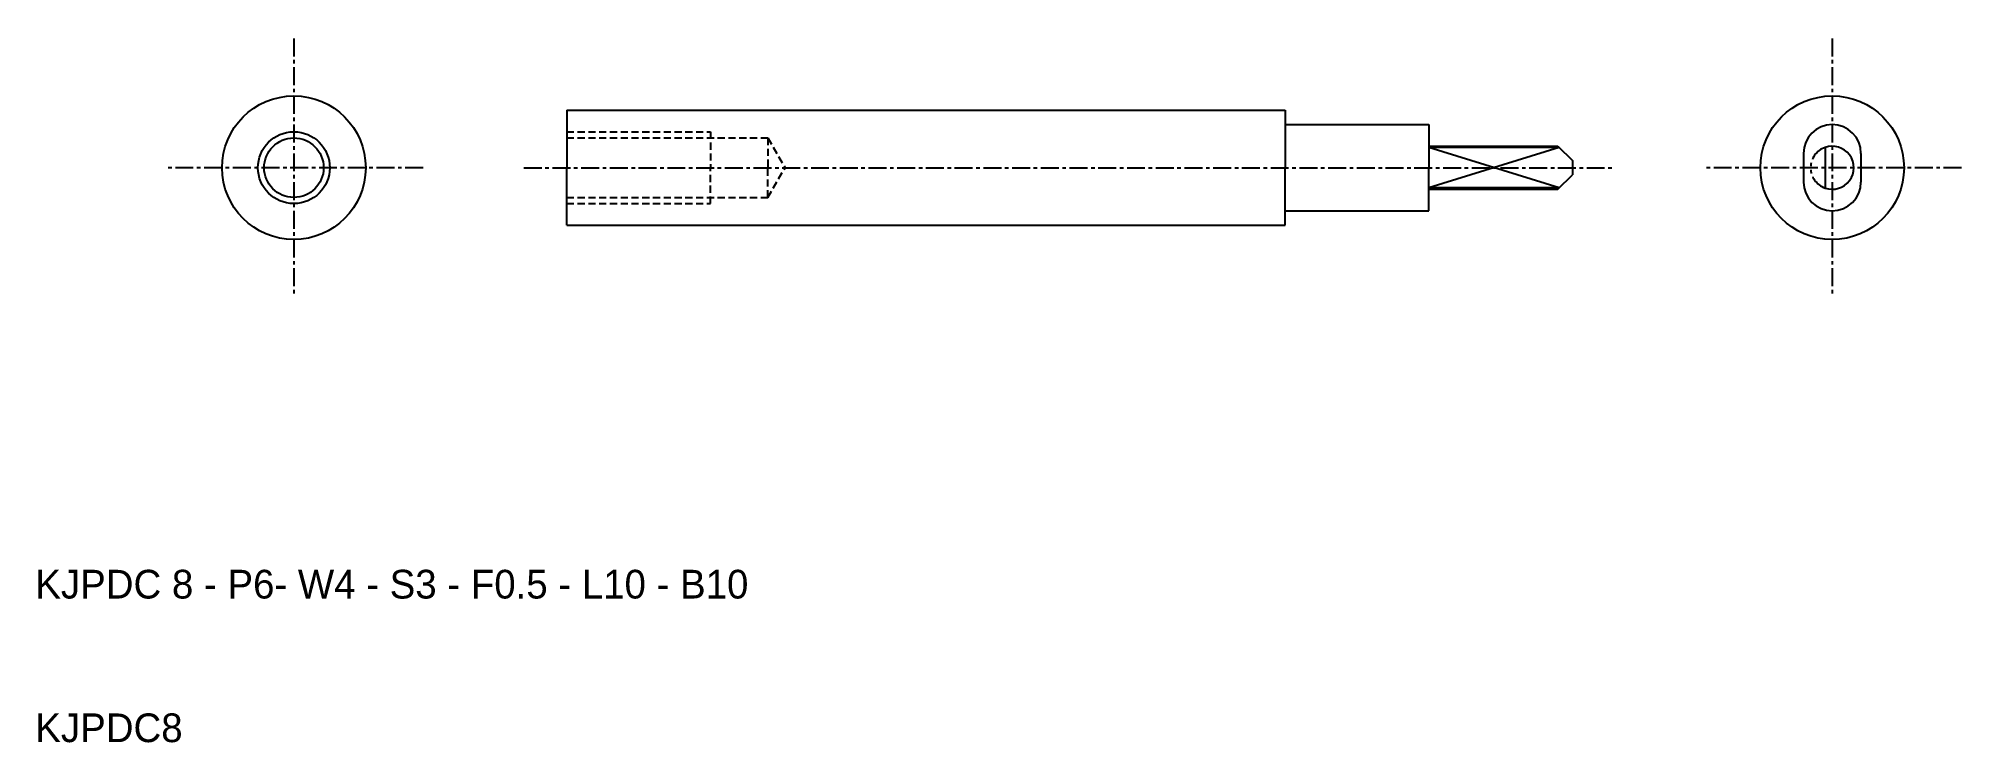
# Model space of a CAD drawing. Extents: x 10 to 144, y 10 to 59.
import ezdxf

# ---------------------------------------------------------------- set-up
doc = ezdxf.new("R2010")
doc.units = 0
for name, pattern in [('CENTER', [2, 1.25, -0.25, 0.25, -0.25]), ('DASHED', [0.75, 0.5, -0.25]), ('PHANTOM', [2.5, 1.25, -0.25, 0.25, -0.25, 0.25, -0.25])]:
    doc.linetypes.add(name, pattern=pattern)
doc.layers.get('0').update_dxf_attribs({"linetype": 'CONTINUOUS'})
doc.layers.add('CENTER', color=1, linetype='CENTER')

msp = doc.modelspace()

# ---------------------------------------------------------------- linework, layer by layer
at = {"color": 7, "linetype": 'CONTINUOUS'}
for p, q in [((47, 54), (97, 54)), ((47, 54), (47, 50)), ((97, 54), (97, 53)), ((97, 53), (107, 53)), ((97, 53), (97, 50)), ((107, 53), (107, 51.5)), ((107, 51.5), (107, 50)), ((107, 51.5), (116, 51.5)), ((116.09, 51.41), (107, 51.41)), ((116, 51.5), (117, 50.5)), ((116, 51.5), (116, 51.41)), ((133.09, 51), (133.09, 49)), ((134.59, 51.41), (134.59, 48.59)), ((137.09, 51), (137.09, 49)), ((47, 46), (47, 50)), ((97, 47), (97, 50)), ((107, 48.5), (107, 50)), ((117, 50.5), (117, 49.5)), ((116.09, 48.59), (107, 48.59)), ((107, 48.5), (116, 48.5)), ((107, 47), (107, 48.5)), ((116, 48.5), (117, 49.5)), ((116, 48.5), (116, 48.59)), ((97, 47), (107, 47)), ((97, 46), (97, 47)), ((47, 46), (97, 46))]:
    msp.add_line(p, q, dxfattribs=at)
at = {"color": 3, "linetype": 'DASHED'}
for p, q in [((47, 52.5), (57, 52.5)), ((57, 52.5), (57, 50)), ((47, 52.07), (61, 52.07)), ((61, 52.07), (62.19, 50)), ((61, 52.07), (61, 50)), ((57, 47.5), (57, 50)), ((61, 47.93), (61, 50)), ((61, 47.93), (62.19, 50)), ((47, 47.93), (61, 47.93)), ((47, 47.5), (57, 47.5))]:
    msp.add_line(p, q, dxfattribs=at)
at = {"color": 3, "linetype": 'CONTINUOUS'}
for p, q in [((116.09, 51.41), (107, 48.59)), ((116.09, 48.59), (107, 51.41))]:
    msp.add_line(p, q, dxfattribs=at)
at = {"color": 7, "linetype": 'CONTINUOUS'}
for centre, radius in [((28, 50), 5), ((135.09, 50), 5), ((28, 50), 2.07)]:
    msp.add_circle(centre, radius, dxfattribs=at)
at = {"color": 3, "linetype": 'CONTINUOUS'}
msp.add_circle((28, 50), 2.5, dxfattribs=at)
at = {"color": 7, "linetype": 'CONTINUOUS'}
for centre, radius, start, end in [((135.09, 51), 2, 0, 180), ((135.09, 50), 1.5, 250.5288, 109.4712), ((135.09, 49), 2, 180, 0)]:
    msp.add_arc(centre, radius, start, end, dxfattribs=at)
at = {"color": 3, "linetype": 'PHANTOM'}
msp.add_arc((135.09, 50), 1.5, 109.4712, 250.5288, dxfattribs=at)
at = {"layer": 'CENTER'}
for p, q in [((28, 59), (28, 41)), ((135.09, 59), (135.09, 41)), ((37, 50), (19, 50)), ((44, 50), (120, 50)), ((144.09, 50), (126.09, 50))]:
    msp.add_line(p, q, dxfattribs=at)

# ---------------------------------------------------------------- texts
at = {"color": 7, "linetype": 'CONTINUOUS'}
for s, p in [('KJPDC 8 - P6- W4 - S3 - F0.5 - L10 - B10', (10, 20)), ('KJPDC8', (10, 10))]:
    msp.add_text(s, height=2, dxfattribs=at).set_placement(p)

doc.saveas('drawing.dxf')
